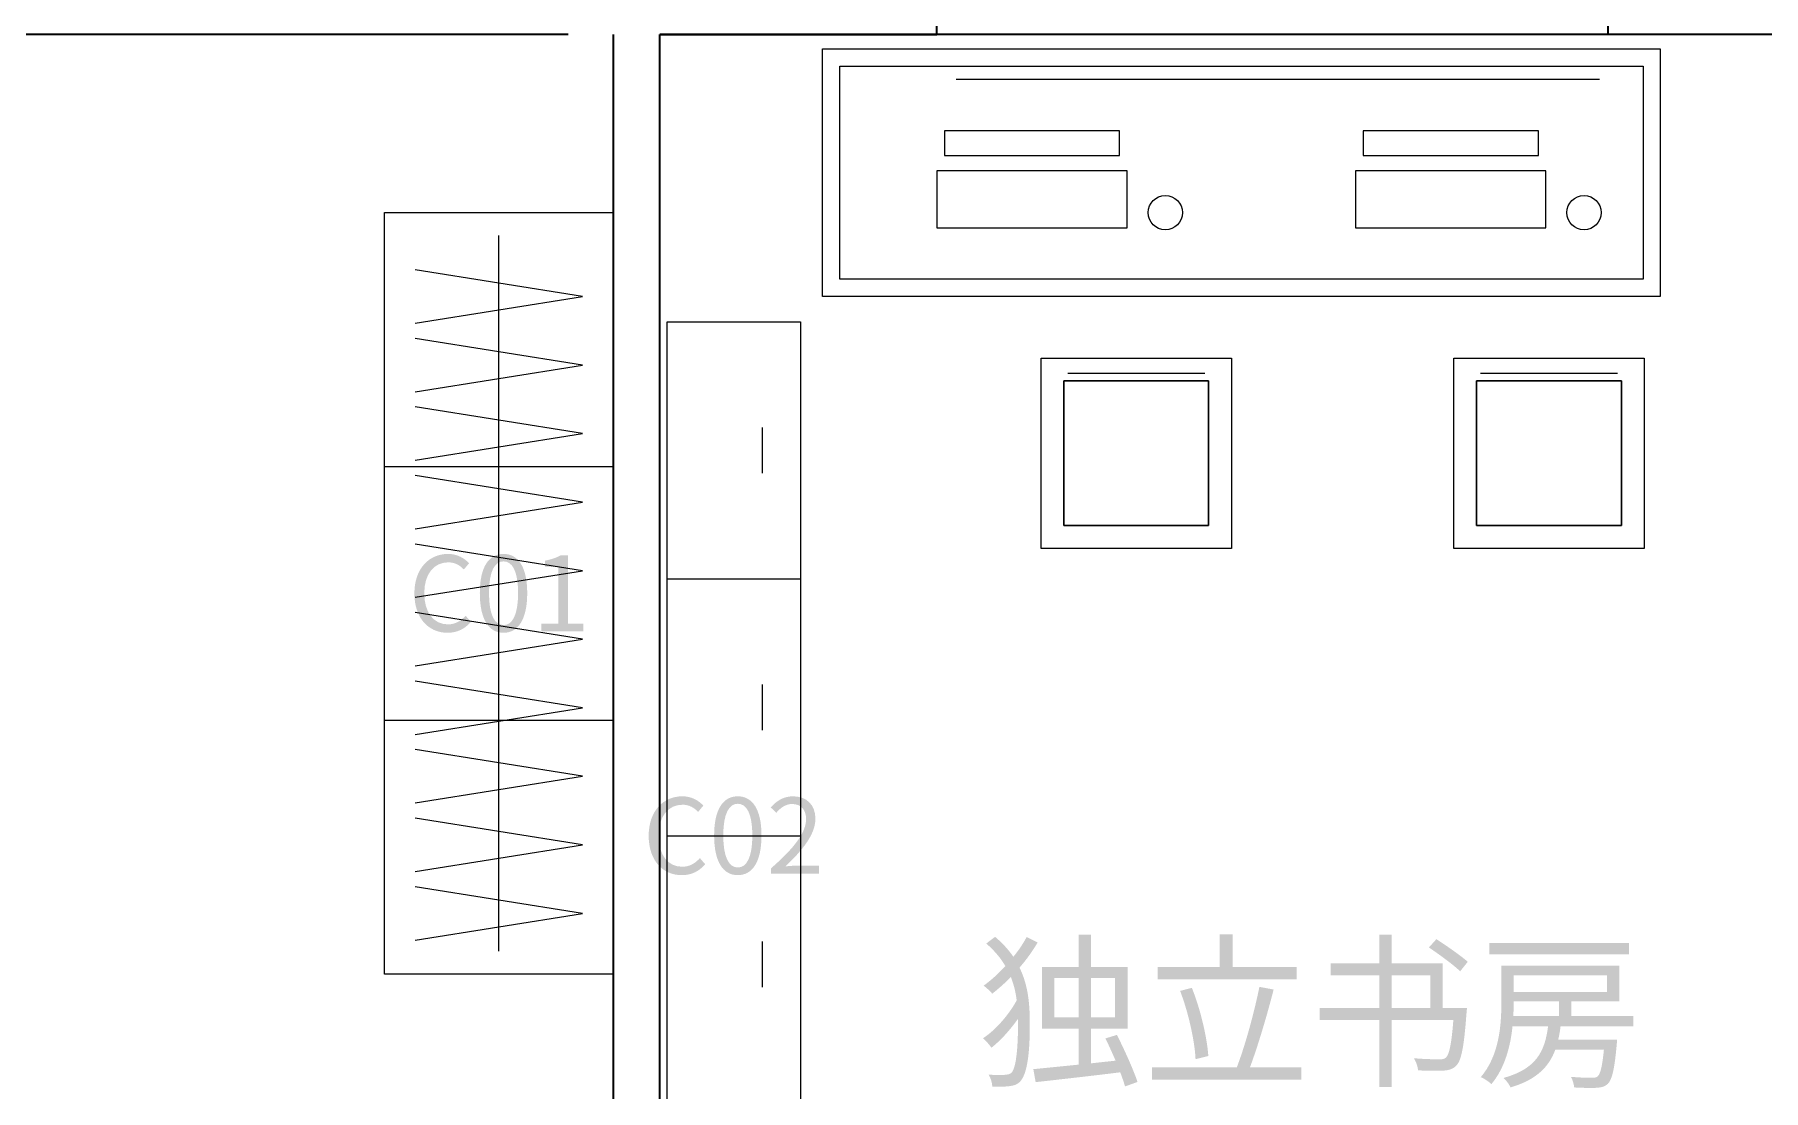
# Model space of a CAD drawing. Header units: millimetres. Extents: x -4600 to 229000, y -4300 to 19460.
# Drawn here: x 42194 to 46735, y 8657 to 11430 of the extents above; entities that cross this region are included whole.
import ezdxf

# ---------------------------------------------------------------- set-up
doc = ezdxf.new("R2010")
doc.units = ezdxf.units.MM
doc.header["$LTSCALE"] = 100
for name, color, linetype, lineweight in [('A-CABINET', 32, 'Continuous', 25), ('A-CURTAIN', 6, 'Continuous', 13), ('A-DIMS', 7, 'Continuous', 13), ('A-EX-WALL', 7, 'Continuous', 35), ('A-FURN', 7, 'Continuous', 18), ('A-TEXT', 7, 'Continuous', 18), ('R2-DETAIL', 7, 'Continuous', 13)]:
    doc.layers.add(name, color=color, linetype=linetype, lineweight=lineweight)

# ---------------------------------------------------------------- blocks, each defined once
blk = doc.blocks.new('SOURCE_PROPOSED')
at = {"layer": 'A-EX-WALL'}
for p, q in [((4563.3, 9630), (4563.3, 10520)), ((6327, 9630), (6327, 10520)), ((3595.5, 9630), (0, 9630)), ((3595.5, 9630), (1595.3, 9630)), ((3714, 5930.5), (3714, 9630)), ((3836.4, 6129.4), (3836.4, 9630)), ((7214, 9630), (3836.4, 9630)), ((3836.4, 9630), (4563.3, 9630))]:
    blk.add_line(p, q, dxfattribs=at)
blk = doc.blocks.new('FURNITURE_DESIGN')
at = {"layer": 'A-TEXT'}
h = blk.add_hatch(color=256, dxfattribs=at)
edge = h.paths.add_edge_path()
edge.add_spline(control_points=[(3278.5, 8058.9), (3304.4, 8058.9), (3324.1, 8069.3), (3339.9, 8087.6)], knot_values=[0, 0, 0, 0, 1, 1, 1, 1], degree=3, periodic=0)
edge.add_line((3339.9, 8087.6), (3326, 8103.7))
edge.add_spline(control_points=[(3326, 8103.7), (3313.1, 8089.5), (3298.7, 8081), (3279.6, 8081), (3241.4, 8081), (3217.4, 8112.7), (3217.4, 8163.2), (3217.4, 8213.1), (3242.7, 8243.9), (3280.4, 8243.9), (3297.6, 8243.9), (3310.7, 8236.3), (3321.3, 8225.1)], knot_values=[0, 0, 0, 0, 1, 1, 1, 2, 2, 2, 3, 3, 3, 4, 4, 4, 4], degree=3, periodic=0)
edge.add_line((3321.3, 8225.1), (3335, 8241.5))
edge.add_spline(control_points=[(3335, 8241.5), (3323.5, 8254.3), (3304.4, 8266), (3280.1, 8266), (3229.4, 8266), (3191.4, 8227), (3191.4, 8162.3), (3191.4, 8097.4), (3228.6, 8058.9), (3278.5, 8058.9)], knot_values=[0, 0, 0, 0, 1, 1, 1, 2, 2, 2, 3, 3, 3, 3], degree=3, periodic=0)
h = blk.add_hatch(color=256, dxfattribs=at)
edge = h.paths.add_edge_path()
edge.add_spline(control_points=[(3425.6, 8058.9), (3463.5, 8058.9), (3487.8, 8093.3), (3487.8, 8163.2), (3487.8, 8232.5), (3463.5, 8266), (3425.6, 8266), (3387.4, 8266), (3363.3, 8232.5), (3363.3, 8163.2), (3363.3, 8093.3), (3387.4, 8058.9), (3425.6, 8058.9)], knot_values=[0, 0, 0, 0, 1, 1, 1, 2, 2, 2, 3, 3, 3, 4, 4, 4, 4], degree=3, periodic=0)
edge = h.paths.add_edge_path(flags=0)
edge.add_spline(control_points=[(3425.6, 8079.1), (3402.9, 8079.1), (3387.4, 8104.5), (3387.4, 8163.2), (3387.4, 8221.6), (3402.9, 8246.4), (3425.6, 8246.4), (3448.2, 8246.4), (3463.8, 8221.6), (3463.8, 8163.2), (3463.8, 8104.5), (3448.2, 8079.1), (3425.6, 8079.1)], knot_values=[0, 0, 0, 0, 1, 1, 1, 2, 2, 2, 3, 3, 3, 4, 4, 4, 4], degree=3, periodic=0)
h = blk.add_hatch(color=256, dxfattribs=at)
edge = h.paths.add_edge_path()
edge.add_line((3525.1, 8062.5), (3634.8, 8062.5))
edge.add_line((3634.8, 8062.5), (3634.8, 8083.2))
edge.add_line((3634.8, 8083.2), (3594.7, 8083.2))
edge.add_line((3594.7, 8083.2), (3594.7, 8262.5))
edge.add_line((3594.7, 8262.5), (3575.6, 8262.5))
edge.add_spline(control_points=[(3575.6, 8262.5), (3564.7, 8256.2), (3551.9, 8251.6), (3534.1, 8248.3)], knot_values=[0, 0, 0, 0, 1, 1, 1, 1], degree=3, periodic=0)
edge.add_line((3534.1, 8248.3), (3534.1, 8232.5))
edge.add_line((3534.1, 8232.5), (3569.9, 8232.5))
edge.add_line((3569.9, 8232.5), (3569.9, 8083.2))
edge.add_line((3569.9, 8083.2), (3525.1, 8083.2))
edge.add_line((3525.1, 8083.2), (3525.1, 8062.5))
h = blk.add_hatch(color=256, dxfattribs=at)
edge = h.paths.add_edge_path()
edge.add_spline(control_points=[(3893.9, 7422.3), (3919.8, 7422.3), (3939.4, 7432.7), (3955.2, 7451)], knot_values=[0, 0, 0, 0, 1, 1, 1, 1], degree=3, periodic=0)
edge.add_line((3955.2, 7451), (3941.3, 7467.1))
edge.add_spline(control_points=[(3941.3, 7467.1), (3928.5, 7452.9), (3914, 7444.4), (3894.9, 7444.4), (3856.7, 7444.4), (3832.7, 7476.1), (3832.7, 7526.5), (3832.7, 7576.5), (3858.1, 7607.3), (3895.8, 7607.3), (3913, 7607.3), (3926.1, 7599.7), (3936.7, 7588.5)], knot_values=[0, 0, 0, 0, 1, 1, 1, 2, 2, 2, 3, 3, 3, 4, 4, 4, 4], degree=3, periodic=0)
edge.add_line((3936.7, 7588.5), (3950.3, 7604.9))
edge.add_spline(control_points=[(3950.3, 7604.9), (3938.9, 7617.7), (3919.8, 7629.4), (3895.5, 7629.4), (3844.7, 7629.4), (3806.8, 7590.4), (3806.8, 7525.7), (3806.8, 7460.8), (3843.9, 7422.3), (3893.9, 7422.3)], knot_values=[0, 0, 0, 0, 1, 1, 1, 2, 2, 2, 3, 3, 3, 3], degree=3, periodic=0)
h = blk.add_hatch(color=256, dxfattribs=at)
edge = h.paths.add_edge_path()
edge.add_spline(control_points=[(4040.9, 7422.3), (4078.9, 7422.3), (4103.1, 7456.7), (4103.1, 7526.5), (4103.1, 7595.8), (4078.9, 7629.4), (4040.9, 7629.4), (4002.7, 7629.4), (3978.7, 7595.8), (3978.7, 7526.5), (3978.7, 7456.7), (4002.7, 7422.3), (4040.9, 7422.3)], knot_values=[0, 0, 0, 0, 1, 1, 1, 2, 2, 2, 3, 3, 3, 4, 4, 4, 4], degree=3, periodic=0)
edge = h.paths.add_edge_path(flags=0)
edge.add_spline(control_points=[(4040.9, 7442.5), (4018.3, 7442.5), (4002.7, 7467.9), (4002.7, 7526.5), (4002.7, 7584.9), (4018.3, 7609.8), (4040.9, 7609.8), (4063.6, 7609.8), (4079.1, 7584.9), (4079.1, 7526.5), (4079.1, 7467.9), (4063.6, 7442.5), (4040.9, 7442.5)], knot_values=[0, 0, 0, 0, 1, 1, 1, 2, 2, 2, 3, 3, 3, 4, 4, 4, 4], degree=3, periodic=0)
h = blk.add_hatch(color=256, dxfattribs=at)
edge = h.paths.add_edge_path()
edge.add_line((4128.5, 7425.9), (4254.3, 7425.9))
edge.add_line((4254.3, 7425.9), (4254.3, 7447.4))
edge.add_line((4254.3, 7447.4), (4198.9, 7447.4))
edge.add_spline(control_points=[(4198.9, 7447.4), (4188.8, 7447.4), (4176.5, 7446.3), (4166.2, 7445.5)], knot_values=[0, 0, 0, 0, 1, 1, 1, 1], degree=3, periodic=0)
edge.add_spline(control_points=[(4166.2, 7445.5), (4213.1, 7490), (4244.7, 7530.6), (4244.7, 7570.7), (4244.7, 7606.2), (4222.1, 7629.4), (4186.4, 7629.4), (4161, 7629.4), (4143.5, 7617.9), (4127.4, 7600.2)], knot_values=[0, 0, 0, 0, 1, 1, 1, 2, 2, 2, 3, 3, 3, 3], degree=3, periodic=0)
edge.add_line((4127.4, 7600.2), (4141.9, 7586))
edge.add_spline(control_points=[(4141.9, 7586), (4153.1, 7599.4), (4167, 7609.2), (4183.4, 7609.2), (4208.2, 7609.2), (4220.2, 7592.6), (4220.2, 7569.7), (4220.2, 7535.3), (4191.3, 7495.4), (4128.5, 7440.6)], knot_values=[0, 0, 0, 0, 1, 1, 1, 2, 2, 2, 3, 3, 3, 3], degree=3, periodic=0)
edge.add_line((4128.5, 7440.6), (4128.5, 7425.9))
h = blk.add_hatch(color=256, dxfattribs=at)
edge = h.paths.add_edge_path()
edge.add_line((4839.8, 7180.8), (4839.8, 7019.3))
edge.add_line((4839.8, 7019.3), (4935.8, 7019.3))
edge.add_line((4935.8, 7019.3), (4935.8, 6924.6))
edge.add_line((4935.8, 6924.6), (4817.1, 6912.8))
edge.add_line((4817.1, 6912.8), (4823.2, 6878.7))
edge.add_spline(control_points=[(4823.2, 6878.7), (4881.7, 6885.3), (4965.5, 6894.5), (5045.4, 6904.5)], knot_values=[0, 0, 0, 0, 1, 1, 1, 1], degree=3, periodic=0)
edge.add_spline(control_points=[(5045.4, 6904.5), (5050.6, 6890.5), (5055, 6877.9), (5058, 6867.4)], knot_values=[0, 0, 0, 0, 1, 1, 1, 1], degree=3, periodic=0)
edge.add_line((5058, 6867.4), (5090.8, 6879.2))
edge.add_spline(control_points=[(5090.8, 6879.2), (5080.3, 6910.6), (5056.7, 6963), (5036.7, 7002.7)], knot_values=[0, 0, 0, 0, 1, 1, 1, 1], degree=3, periodic=0)
edge.add_line((5036.7, 7002.7), (5006.5, 6993.6))
edge.add_spline(control_points=[(5006.5, 6993.6), (5015.3, 6975.7), (5024.4, 6955.1), (5033.2, 6935.1)], knot_values=[0, 0, 0, 0, 1, 1, 1, 1], degree=3, periodic=0)
edge.add_line((5033.2, 6935.1), (4968.6, 6928.1))
edge.add_line((4968.6, 6928.1), (4968.6, 7019.3))
edge.add_line((4968.6, 7019.3), (5065, 7019.3))
edge.add_line((5065, 7019.3), (5065, 7180.8))
edge.add_line((5065, 7180.8), (4968.6, 7180.8))
edge.add_line((4968.6, 7180.8), (4968.6, 7266.4))
edge.add_line((4968.6, 7266.4), (4935.8, 7266.4))
edge.add_line((4935.8, 7266.4), (4935.8, 7180.8))
edge.add_line((4935.8, 7180.8), (4839.8, 7180.8))
h.paths.add_polyline_path([(4872.1, 7152), (4935.8, 7152), (4935.8, 7048.6), (4872.1, 7048.6), (4872.1, 7152)], flags=0)
h.paths.add_polyline_path([(4968.6, 7152), (5031.4, 7152), (5031.4, 7048.6), (4968.6, 7048.6), (4968.6, 7152)], flags=0)
for points in [[(5306.9, 7267.3), (5306.9, 7181.3), (5144.1, 7181.3), (5144.1, 7149), (5508.6, 7149), (5508.6, 7181.3), (5340.9, 7181.3), (5340.9, 7267.3), (5306.9, 7267.3)], [(6015, 7243.7), (6015, 7214), (6381.7, 7214), (6381.7, 7243.7), (6015, 7243.7)]]:
    blk.add_hatch(color=256, dxfattribs=at).paths.add_polyline_path(points)
h = blk.add_hatch(color=256, dxfattribs=at)
edge = h.paths.add_edge_path()
edge.add_line((5598.1, 7190.9), (5598.1, 7159))
edge.add_line((5598.1, 7159), (5725.6, 7159))
edge.add_line((5725.6, 7159), (5725.6, 7073))
edge.add_line((5725.6, 7073), (5569.3, 7073))
edge.add_line((5569.3, 7073), (5569.3, 7041.6))
edge.add_line((5569.3, 7041.6), (5725.6, 7041.6))
edge.add_line((5725.6, 7041.6), (5725.6, 6866.1))
edge.add_line((5725.6, 6866.1), (5758.7, 6866.1))
edge.add_line((5758.7, 6866.1), (5758.7, 7041.6))
edge.add_line((5758.7, 7041.6), (5920.3, 7041.6))
edge.add_spline(control_points=[(5920.3, 7041.6), (5915.5, 6978.3), (5909.3, 6950.8), (5900.6, 6942.9), (5896.2, 6939), (5891.4, 6938.6), (5882.3, 6938.6), (5872.2, 6938.6), (5843.9, 6939), (5816.4, 6941.6)], knot_values=[0, 0, 0, 0, 1, 1, 1, 2, 2, 2, 3, 3, 3, 3], degree=3, periodic=0)
edge.add_spline(control_points=[(5816.4, 6941.6), (5822.5, 6932.4), (5826.8, 6919.3), (5827.7, 6909.7)], knot_values=[0, 0, 0, 0, 1, 1, 1, 1], degree=3, periodic=0)
edge.add_spline(control_points=[(5827.7, 6909.7), (5854.3, 6908.4), (5880.5, 6908), (5894.1, 6908.9)], knot_values=[0, 0, 0, 0, 1, 1, 1, 1], degree=3, periodic=0)
edge.add_spline(control_points=[(5894.1, 6908.9), (5909.3, 6910.2), (5919.4, 6912.8), (5928.1, 6922.4)], knot_values=[0, 0, 0, 0, 1, 1, 1, 1], degree=3, periodic=0)
edge.add_spline(control_points=[(5928.1, 6922.4), (5941.2, 6935.1), (5948.2, 6970.4), (5954.7, 7058.2)], knot_values=[0, 0, 0, 0, 1, 1, 1, 1], degree=3, periodic=0)
edge.add_spline(control_points=[(5954.7, 7058.2), (5955.2, 7063), (5956.1, 7073), (5956.1, 7073)], knot_values=[0, 0, 0, 0, 1, 1, 1, 1], degree=3, periodic=0)
edge.add_line((5956.1, 7073), (5892.3, 7073))
edge.add_line((5892.3, 7073), (5892.3, 7190.9))
edge.add_line((5892.3, 7190.9), (5758.7, 7190.9))
edge.add_line((5758.7, 7190.9), (5758.7, 7266))
edge.add_line((5758.7, 7266), (5725.6, 7266))
edge.add_line((5725.6, 7266), (5725.6, 7190.9))
edge.add_line((5725.6, 7190.9), (5598.1, 7190.9))
h.paths.add_polyline_path([(5758.7, 7073), (5758.7, 7159), (5860, 7159), (5860, 7073), (5758.7, 7073)], flags=0)
edge = h.paths.add_edge_path(flags=0)
edge.add_spline(control_points=[(5856.1, 7232.4), (5884, 7213.6), (5920.3, 7187), (5938.2, 7169.9)], knot_values=[0, 0, 0, 0, 1, 1, 1, 1], degree=3, periodic=0)
edge.add_line((5938.2, 7169.9), (5958.2, 7194.8))
edge.add_spline(control_points=[(5958.2, 7194.8), (5939.9, 7211), (5902.8, 7236.7), (5875.7, 7254.2)], knot_values=[0, 0, 0, 0, 1, 1, 1, 1], degree=3, periodic=0)
edge.add_line((5875.7, 7254.2), (5856.1, 7232.4))
h = blk.add_hatch(color=256, dxfattribs=at)
edge = h.paths.add_edge_path()
edge.add_spline(control_points=[(4799.6, 7259.9), (4790.4, 7242.8), (4778.7, 7224.9), (4764.7, 7207.9)], knot_values=[0, 0, 0, 0, 1, 1, 1, 1], degree=3, periodic=0)
edge.add_spline(control_points=[(4764.7, 7207.9), (4752.5, 7225.8), (4736.7, 7243.3), (4716.7, 7260.3)], knot_values=[0, 0, 0, 0, 1, 1, 1, 1], degree=3, periodic=0)
edge.add_line((4716.7, 7260.3), (4693.5, 7242.8))
edge.add_spline(control_points=[(4693.5, 7242.8), (4715.3, 7223.6), (4731.9, 7204), (4743.7, 7183.5)], knot_values=[0, 0, 0, 0, 1, 1, 1, 1], degree=3, periodic=0)
edge.add_spline(control_points=[(4743.7, 7183.5), (4725.8, 7164.3), (4706.6, 7146.4), (4686.5, 7132)], knot_values=[0, 0, 0, 0, 1, 1, 1, 1], degree=3, periodic=0)
edge.add_spline(control_points=[(4686.5, 7132), (4694, 7126.7), (4704, 7117.5), (4709.2, 7111)], knot_values=[0, 0, 0, 0, 1, 1, 1, 1], degree=3, periodic=0)
edge.add_spline(control_points=[(4709.2, 7111), (4725.8, 7124.1), (4742.4, 7138.9), (4758.1, 7154.7)], knot_values=[0, 0, 0, 0, 1, 1, 1, 1], degree=3, periodic=0)
edge.add_spline(control_points=[(4758.1, 7154.7), (4766, 7135), (4770.8, 7114.5), (4773.4, 7093.5)], knot_values=[0, 0, 0, 0, 1, 1, 1, 1], degree=3, periodic=0)
edge.add_spline(control_points=[(4773.4, 7093.5), (4752.9, 7055.6), (4717.1, 7014.5), (4684.8, 6994)], knot_values=[0, 0, 0, 0, 1, 1, 1, 1], degree=3, periodic=0)
edge.add_spline(control_points=[(4684.8, 6994), (4692.6, 6987.9), (4701.8, 6976.5), (4707.1, 6969.1)], knot_values=[0, 0, 0, 0, 1, 1, 1, 1], degree=3, periodic=0)
edge.add_spline(control_points=[(4707.1, 6969.1), (4730.6, 6987.4), (4755.9, 7015.4), (4776.9, 7045.1)], knot_values=[0, 0, 0, 0, 1, 1, 1, 1], degree=3, periodic=0)
edge.add_line((4776.9, 7045.1), (4776.9, 7031.1))
edge.add_spline(control_points=[(4776.9, 7031.1), (4776.9, 6973.5), (4772.5, 6920.7), (4761.6, 6905.8), (4758.1, 6901), (4753.8, 6899.3), (4747.2, 6898.4), (4737.6, 6897.1), (4720.6, 6897.1), (4699.6, 6898.4)], knot_values=[0, 0, 0, 0, 1, 1, 1, 2, 2, 2, 3, 3, 3, 3], degree=3, periodic=0)
edge.add_spline(control_points=[(4699.6, 6898.4), (4705.3, 6889.2), (4708.8, 6877.4), (4709.2, 6867)], knot_values=[0, 0, 0, 0, 1, 1, 1, 1], degree=3, periodic=0)
edge.add_spline(control_points=[(4709.2, 6867), (4727.6, 6866.1), (4745.5, 6866.5), (4760.3, 6869.1)], knot_values=[0, 0, 0, 0, 1, 1, 1, 1], degree=3, periodic=0)
edge.add_spline(control_points=[(4760.3, 6869.1), (4771.2, 6870.9), (4779.5, 6875.7), (4785.2, 6883.5)], knot_values=[0, 0, 0, 0, 1, 1, 1, 1], degree=3, periodic=0)
edge.add_spline(control_points=[(4785.2, 6883.5), (4803.1, 6907.6), (4807.9, 6966.5), (4807.9, 7030.2), (4807.9, 7082.2), (4804, 7132.4), (4780.8, 7179.5)], knot_values=[0, 0, 0, 0, 1, 1, 1, 2, 2, 2, 2], degree=3, periodic=0)
edge.add_spline(control_points=[(4780.8, 7179.5), (4799.2, 7200.5), (4815.3, 7223.2), (4828.4, 7245.5)], knot_values=[0, 0, 0, 0, 1, 1, 1, 1], degree=3, periodic=0)
edge.add_line((4828.4, 7245.5), (4799.6, 7259.9))
h = blk.add_hatch(color=256, dxfattribs=at)
edge = h.paths.add_edge_path()
edge.add_line((6046.4, 7184.3), (6046.4, 7087))
edge.add_spline(control_points=[(6046.4, 7087), (6046.4, 7028), (6040.8, 6948.6), (5992.3, 6891.8)], knot_values=[0, 0, 0, 0, 1, 1, 1, 1], degree=3, periodic=0)
edge.add_spline(control_points=[(5992.3, 6891.8), (6000.6, 6888.8), (6014.6, 6879.2), (6020.2, 6873.5)], knot_values=[0, 0, 0, 0, 1, 1, 1, 1], degree=3, periodic=0)
edge.add_spline(control_points=[(6020.2, 6873.5), (6055.6, 6915.9), (6070.4, 6973), (6075.7, 7025.4)], knot_values=[0, 0, 0, 0, 1, 1, 1, 1], degree=3, periodic=0)
edge.add_line((6075.7, 7025.4), (6169.1, 7025.4))
edge.add_spline(control_points=[(6169.1, 7025.4), (6160.8, 6960.4), (6139, 6913.7), (6052.1, 6889.7)], knot_values=[0, 0, 0, 0, 1, 1, 1, 1], degree=3, periodic=0)
edge.add_spline(control_points=[(6052.1, 6889.7), (6058.7, 6884), (6067.4, 6872.2), (6070.4, 6864.8)], knot_values=[0, 0, 0, 0, 1, 1, 1, 1], degree=3, periodic=0)
edge.add_spline(control_points=[(6070.4, 6864.8), (6138.5, 6884.9), (6171.3, 6918.5), (6188.3, 6964.3)], knot_values=[0, 0, 0, 0, 1, 1, 1, 1], degree=3, periodic=0)
edge.add_line((6188.3, 6964.3), (6315.8, 6964.3))
edge.add_spline(control_points=[(6315.8, 6964.3), (6311.4, 6919.3), (6306.2, 6900.1), (6299.6, 6894)], knot_values=[0, 0, 0, 0, 1, 1, 1, 1], degree=3, periodic=0)
edge.add_spline(control_points=[(6299.6, 6894), (6295.7, 6890.5), (6291.3, 6890.1), (6283.5, 6890.1), (6275.2, 6890.1), (6252.5, 6890.5), (6228.9, 6892.7)], knot_values=[0, 0, 0, 0, 1, 1, 1, 2, 2, 2, 2], degree=3, periodic=0)
edge.add_spline(control_points=[(6228.9, 6892.7), (6233.7, 6884.9), (6237.2, 6873.1), (6237.6, 6864.8)], knot_values=[0, 0, 0, 0, 1, 1, 1, 1], degree=3, periodic=0)
edge.add_spline(control_points=[(6237.6, 6864.8), (6262.1, 6863.5), (6285.7, 6863), (6297, 6863.9), (6309.7, 6864.8), (6318.4, 6867), (6326.3, 6874.4)], knot_values=[0, 0, 0, 0, 1, 1, 1, 2, 2, 2, 2], degree=3, periodic=0)
edge.add_spline(control_points=[(6326.3, 6874.4), (6337.2, 6885.7), (6343.7, 6912.8), (6349.4, 6977.4)], knot_values=[0, 0, 0, 0, 1, 1, 1, 1], degree=3, periodic=0)
edge.add_spline(control_points=[(6349.4, 6977.4), (6349.8, 6981.3), (6350.3, 6990.5), (6350.3, 6990.5)], knot_values=[0, 0, 0, 0, 1, 1, 1, 1], degree=3, periodic=0)
edge.add_line((6350.3, 6990.5), (6195.7, 6990.5))
edge.add_spline(control_points=[(6195.7, 6990.5), (6198.4, 7001.4), (6200.5, 7013.2), (6201.8, 7025.4)], knot_values=[0, 0, 0, 0, 1, 1, 1, 1], degree=3, periodic=0)
edge.add_line((6201.8, 7025.4), (6393.1, 7025.4))
edge.add_line((6393.1, 7025.4), (6393.1, 7052.1))
edge.add_line((6393.1, 7052.1), (6229.8, 7052.1))
edge.add_line((6229.8, 7052.1), (6229.8, 7090.5))
edge.add_line((6229.8, 7090.5), (6356.4, 7090.5))
edge.add_line((6356.4, 7090.5), (6356.4, 7184.3))
edge.add_line((6356.4, 7184.3), (6046.4, 7184.3))
h.paths.add_polyline_path([(6078.7, 7159), (6324.1, 7159), (6324.1, 7115.8), (6078.7, 7115.8), (6078.7, 7159)], flags=0)
edge = h.paths.add_edge_path(flags=0)
edge.add_line((6078.7, 7090.5), (6197.5, 7090.5))
edge.add_line((6197.5, 7090.5), (6197.5, 7052.1))
edge.add_line((6197.5, 7052.1), (6077.9, 7052.1))
edge.add_spline(control_points=[(6077.9, 7052.1), (6078.3, 7064.3), (6078.7, 7075.6), (6078.7, 7086.5)], knot_values=[0, 0, 0, 0, 1, 1, 1, 1], degree=3, periodic=0)
edge.add_line((6078.7, 7086.5), (6078.7, 7090.5))
h = blk.add_hatch(color=256, dxfattribs=at)
edge = h.paths.add_edge_path()
edge.add_spline(control_points=[(5410.8, 7128.9), (5398.1, 7064.3), (5373.2, 6973.5), (5351.4, 6917.2)], knot_values=[0, 0, 0, 0, 1, 1, 1, 1], degree=3, periodic=0)
edge.add_line((5351.4, 6917.2), (5129.2, 6917.2))
edge.add_line((5129.2, 6917.2), (5129.2, 6884.9))
edge.add_line((5129.2, 6884.9), (5520.8, 6884.9))
edge.add_line((5520.8, 6884.9), (5520.8, 6917.2))
edge.add_line((5520.8, 6917.2), (5385.9, 6917.2))
edge.add_spline(control_points=[(5385.9, 6917.2), (5406.9, 6973), (5431.3, 7055.6), (5448.3, 7121.9)], knot_values=[0, 0, 0, 0, 1, 1, 1, 1], degree=3, periodic=0)
edge.add_line((5448.3, 7121.9), (5410.8, 7128.9))
edge = h.paths.add_edge_path(flags=0)
edge.add_spline(control_points=[(5202.6, 7118.4), (5224.4, 7061.7), (5241, 6987), (5243.2, 6939)], knot_values=[0, 0, 0, 0, 1, 1, 1, 1], degree=3, periodic=0)
edge.add_line((5243.2, 6939), (5276.8, 6947.3))
edge.add_spline(control_points=[(5276.8, 6947.3), (5273.3, 6995.7), (5256.7, 7068.6), (5233.5, 7126.3)], knot_values=[0, 0, 0, 0, 1, 1, 1, 1], degree=3, periodic=0)
edge.add_line((5233.5, 7126.3), (5202.6, 7118.4))
at = {"layer": 'A-CABINET'}
for points in [[(3113.1, 9162.5), (3713.1, 9162.5), (3713.1, 7162.5), (3113.1, 7162.5)], [(3855.6, 8875.9), (4205.6, 8875.9), (4205.6, 6175.9), (3855.6, 6175.9)]]:
    blk.add_lwpolyline(points, close=True, dxfattribs=at)
at = {"layer": 'A-CURTAIN'}
blk.add_line((4614.3, 9512.8), (6304.1, 9512.8), dxfattribs=at)
at = {"layer": 'A-FURN'}
for points in [[(4263.6, 9592.4), (6463.6, 9592.4), (6463.6, 8942.4), (4263.6, 8942.4)], [(4308.6, 9547.4), (6418.6, 9547.4), (6418.6, 8987.4), (4308.6, 8987.4)], [(4837.5, 8780.3), (5337.5, 8780.3), (5337.5, 8280.3), (4837.5, 8280.3)], [(5921.5, 8780.3), (6421.5, 8780.3), (6421.5, 8280.3), (5921.5, 8280.3)], [(4897.5, 8720.3), (5277.5, 8720.3), (5277.5, 8340.3), (4897.5, 8340.3)], [(5981.5, 8720.3), (6361.5, 8720.3), (6361.5, 8340.3), (5981.5, 8340.3)]]:
    blk.add_lwpolyline(points, close=True, dxfattribs=at)
at = {"layer": 'R2-DETAIL'}
for p, q in [((3413.1, 7222.5), (3413.1, 9102.5)), ((4907.5, 8740.3), (5267.5, 8740.3)), ((5991.5, 8740.3), (6351.5, 8740.3)), ((4105.6, 8478.4), (4105.6, 8598.4)), ((3113.1, 8495.8), (3713.1, 8495.8)), ((3855.6, 8200.9), (4205.6, 8200.9)), ((4105.6, 7803.4), (4105.6, 7923.4)), ((3113.1, 7829.2), (3713.1, 7829.2)), ((3855.6, 7525.9), (4205.6, 7525.9)), ((4105.6, 7128.4), (4105.6, 7248.4))]:
    blk.add_line(p, q, dxfattribs=at)
for points in [[(4583.6, 9312.4), (5043.6, 9312.4), (5043.6, 9377.4), (4583.6, 9377.4)], [(5683.6, 9312.4), (6143.6, 9312.4), (6143.6, 9377.4), (5683.6, 9377.4)], [(4563.6, 9122.4), (5063.6, 9122.4), (5063.6, 9272.4), (4563.6, 9272.4)], [(5663.6, 9122.4), (6163.6, 9122.4), (6163.6, 9272.4), (5663.6, 9272.4)], [(4897.5, 8340.3), (5277.5, 8340.3), (5277.5, 8720.3), (4897.5, 8720.3)], [(5981.5, 8340.3), (6361.5, 8340.3), (6361.5, 8720.3), (5981.5, 8720.3)]]:
    blk.add_lwpolyline(points, close=True, dxfattribs=at)
for points in [[(3193.1, 8872), (3633.1, 8942), (3193.1, 9012)], [(3193.1, 8692), (3633.1, 8762), (3193.1, 8832)], [(3193.1, 8512), (3633.1, 8582), (3193.1, 8652)], [(3193.1, 8332), (3633.1, 8402), (3193.1, 8472)], [(3193.1, 8152), (3633.1, 8222), (3193.1, 8292)], [(3193.1, 7972), (3633.1, 8042), (3193.1, 8112)], [(3193.1, 7792), (3633.1, 7862), (3193.1, 7932)], [(3193.1, 7612), (3633.1, 7682), (3193.1, 7752)], [(3193.1, 7432), (3633.1, 7502), (3193.1, 7572)], [(3193.1, 7252), (3633.1, 7322), (3193.1, 7392)]]:
    blk.add_lwpolyline(points, dxfattribs=at)
for centre in [(5163.6, 9162.4), (6263.6, 9162.4)]:
    blk.add_circle(centre, 45, dxfattribs=at)
blk = doc.blocks.new('_ARCHTICK')
at = {"color": 0, "linetype": 'BYBLOCK', "const_width": 0.15}
blk.add_lwpolyline([(-0.5, -0.5), (0.5, 0.5)], dxfattribs=at)
blk = doc.blocks.new('*D22')
at = {"layer": 'A-DIMS'}
h = blk.add_hatch(color=256, dxfattribs=at)
edge = h.paths.add_edge_path()
edge.add_line((5072.8, 9897.4), (5198.6, 9897.4))
edge.add_line((5198.6, 9897.4), (5198.6, 9919))
edge.add_line((5198.6, 9919), (5143.2, 9919))
edge.add_spline(control_points=[(5143.2, 9919), (5133.1, 9919), (5120.8, 9917.9), (5110.4, 9917.1)], knot_values=[0, 0, 0, 0, 1, 1, 1, 1], degree=3, periodic=0)
edge.add_spline(control_points=[(5110.4, 9917.1), (5157.4, 9961.5), (5189, 10002.2), (5189, 10042.3), (5189, 10077.8), (5166.4, 10101), (5130.6, 10101), (5105.3, 10101), (5087.8, 10089.5), (5071.7, 10071.8)], knot_values=[0, 0, 0, 0, 1, 1, 1, 2, 2, 2, 3, 3, 3, 3], degree=3, periodic=0)
edge.add_line((5071.7, 10071.8), (5086.2, 10057.6))
edge.add_spline(control_points=[(5086.2, 10057.6), (5097.3, 10071), (5111.3, 10080.8), (5127.6, 10080.8), (5152.5, 10080.8), (5164.5, 10064.1), (5164.5, 10041.2), (5164.5, 10006.8), (5135.5, 9967), (5072.8, 9912.2)], knot_values=[0, 0, 0, 0, 1, 1, 1, 2, 2, 2, 3, 3, 3, 3], degree=3, periodic=0)
edge.add_line((5072.8, 9912.2), (5072.8, 9897.4))
h = blk.add_hatch(color=256, dxfattribs=at)
edge = h.paths.add_edge_path()
edge.add_line((5224.2, 9897.4), (5350, 9897.4))
edge.add_line((5350, 9897.4), (5350, 9919))
edge.add_line((5350, 9919), (5294.6, 9919))
edge.add_spline(control_points=[(5294.6, 9919), (5284.5, 9919), (5272.2, 9917.9), (5261.9, 9917.1)], knot_values=[0, 0, 0, 0, 1, 1, 1, 1], degree=3, periodic=0)
edge.add_spline(control_points=[(5261.9, 9917.1), (5308.8, 9961.5), (5340.5, 10002.2), (5340.5, 10042.3), (5340.5, 10077.8), (5317.8, 10101), (5282.1, 10101), (5256.7, 10101), (5239.2, 10089.5), (5223.1, 10071.8)], knot_values=[0, 0, 0, 0, 1, 1, 1, 2, 2, 2, 3, 3, 3, 3], degree=3, periodic=0)
edge.add_line((5223.1, 10071.8), (5237.6, 10057.6))
edge.add_spline(control_points=[(5237.6, 10057.6), (5248.8, 10071), (5262.7, 10080.8), (5279.1, 10080.8), (5303.9, 10080.8), (5315.9, 10064.1), (5315.9, 10041.2), (5315.9, 10006.8), (5287, 9967), (5224.2, 9912.2)], knot_values=[0, 0, 0, 0, 1, 1, 1, 2, 2, 2, 3, 3, 3, 3], degree=3, periodic=0)
edge.add_line((5224.2, 9912.2), (5224.2, 9897.4))
h = blk.add_hatch(color=256, dxfattribs=at)
edge = h.paths.add_edge_path()
edge.add_spline(control_points=[(5439.5, 9893.9), (5477.4, 9893.9), (5501.7, 9928.3), (5501.7, 9998.1), (5501.7, 10067.4), (5477.4, 10101), (5439.5, 10101), (5401.3, 10101), (5377.3, 10067.4), (5377.3, 9998.1), (5377.3, 9928.3), (5401.3, 9893.9), (5439.5, 9893.9)], knot_values=[0, 0, 0, 0, 1, 1, 1, 2, 2, 2, 3, 3, 3, 4, 4, 4, 4], degree=3, periodic=0)
edge = h.paths.add_edge_path(flags=0)
edge.add_spline(control_points=[(5439.5, 9914.1), (5416.9, 9914.1), (5401.3, 9939.4), (5401.3, 9998.1), (5401.3, 10056.5), (5416.9, 10081.3), (5439.5, 10081.3), (5462.1, 10081.3), (5477.7, 10056.5), (5477.7, 9998.1), (5477.7, 9939.4), (5462.1, 9914.1), (5439.5, 9914.1)], knot_values=[0, 0, 0, 0, 1, 1, 1, 2, 2, 2, 3, 3, 3, 4, 4, 4, 4], degree=3, periodic=0)
h = blk.add_hatch(color=256, dxfattribs=at)
edge = h.paths.add_edge_path()
edge.add_spline(control_points=[(5590.9, 9893.9), (5628.9, 9893.9), (5653.1, 9928.3), (5653.1, 9998.1), (5653.1, 10067.4), (5628.9, 10101), (5590.9, 10101), (5552.7, 10101), (5528.7, 10067.4), (5528.7, 9998.1), (5528.7, 9928.3), (5552.7, 9893.9), (5590.9, 9893.9)], knot_values=[0, 0, 0, 0, 1, 1, 1, 2, 2, 2, 3, 3, 3, 4, 4, 4, 4], degree=3, periodic=0)
edge = h.paths.add_edge_path(flags=0)
edge.add_spline(control_points=[(5590.9, 9914.1), (5568.3, 9914.1), (5552.7, 9939.4), (5552.7, 9998.1), (5552.7, 10056.5), (5568.3, 10081.3), (5590.9, 10081.3), (5613.6, 10081.3), (5629.1, 10056.5), (5629.1, 9998.1), (5629.1, 9939.4), (5613.6, 9914.1), (5590.9, 9914.1)], knot_values=[0, 0, 0, 0, 1, 1, 1, 2, 2, 2, 3, 3, 3, 4, 4, 4, 4], degree=3, periodic=0)
for p, q in [((4263.6, 9712.4), (4263.6, 9982.4)), ((6463.6, 9712.4), (6463.6, 9982.4)), ((4263.6, 9822.4), (6463.6, 9822.4))]:
    blk.add_line(p, q)
at = {"layer": 'Defpoints'}
for p in [(4263.6, 9822.4), (4263.6, 9592.4), (6463.6, 9592.4)]:
    blk.add_point(p, dxfattribs=at)
at = {"layer": 'A-DIMS', "xscale": 110, "yscale": 110, "rotation": 180}
blk.add_blockref('_ARCHTICK', (4263.6, 9822.4), dxfattribs=at)
at = {"layer": 'A-DIMS', "xscale": 110, "yscale": 110}
blk.add_blockref('_ARCHTICK', (6463.6, 9822.4), dxfattribs=at)
blk = doc.blocks.new('PLAN_DIMENSIONS')
blk.add_blockref('*D22', (0, 0))
blk = doc.blocks.new('A02_SHEET')
for name in ['PLAN_DIMENSIONS', 'SOURCE_PROPOSED', 'FURNITURE_DESIGN']:
    blk.add_blockref(name, (0, 1800))

msp = doc.modelspace()

# ---------------------------------------------------------------- block references
msp.add_blockref('A02_SHEET', (40000, 0))

doc.saveas('drawing.dxf')
